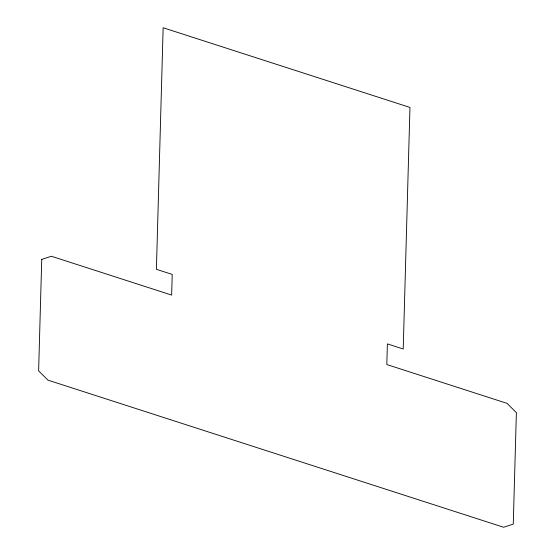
<?xml version="1.0" encoding="UTF-8"?>
<svg xmlns="http://www.w3.org/2000/svg" width="555" height="555" viewBox="0 0 555 555"><rect width="100%" height="100%" fill="white"/><g stroke="black" fill="none" stroke-linecap="round" stroke-linejoin="round"><path stroke-width="0.83" d="M41.736 259.386L38.621 370.879L47.945 380.14L503.6 527.25L513.264 524.121L516.379 412.629L507.055 403.367L386.814 364.545L387.39 343.899L403.214 349.005L409.958 107.434L163.149 27.75L156.399 269.321L172.223 274.427L171.648 295.08L51.4 256.257L41.736 259.386"/></g></svg>
